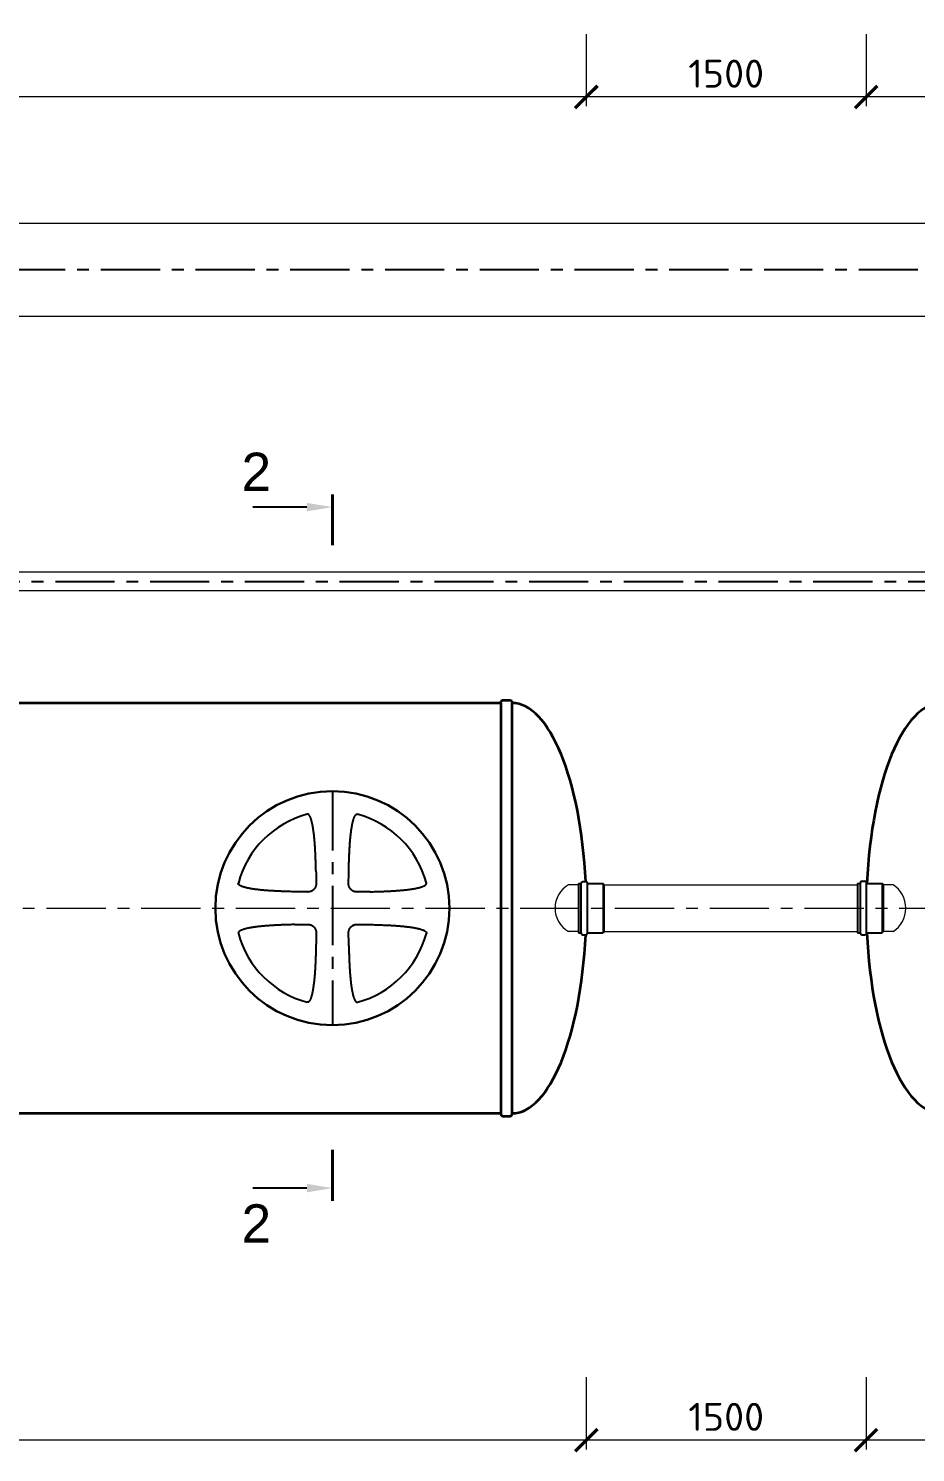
# Model space of a CAD drawing. Header units: millimetres. Extents: x 313506 to 417817, y -39276 to 9875.
# Drawn here: x 369276 to 374032, y -7297 to 340 of the extents above; entities that cross this region are included whole.
import ezdxf

# ---------------------------------------------------------------- set-up
doc = ezdxf.new("R2010")
doc.units = ezdxf.units.MM
doc.linetypes.add('осевая', pattern=[50.8, 31.75, -6.35, 6.35, -6.35])
doc.layers.add('Mitat', color=1, linetype='Continuous')
doc.layers.add('Системный слой', color=7, linetype='Continuous')
doc.styles.add('ARTEM Arial', font='simplex.shx')
doc.dimstyles.new('ARTEM', dxfattribs={"dimtxt": 70, "dimasz": 50, "dimexe": 35, "dimexo": 15, "dimgap": 10, "dimtad": 1, "dimdec": 0, "dimtxsty": 'ARTEM Arial', "dimcen": 2.5, "dimclrd": 7, "dimclre": 7, "dimclrt": 7, "dimadec": 0, "dimazin": 0, "dimtfac": 1, "dimtdec": 0, "dimtmove": 0, "dimatfit": 3, "dimfxl": 1, "dimlwd": 15, "dimlwe": 15, "dimarcsym": 0})

# ---------------------------------------------------------------- blocks, each defined once
blk = doc.blocks.new('_ArchTick')
at = {"color": 0, "linetype": 'ByBlock', "const_width": 0.15}
blk.add_lwpolyline([(-0.5, -0.5), (0.5, 0.5)], dxfattribs=at)
blk = doc.blocks.new('*D361')
at = {"color": 7, "lineweight": 15, "transparency": 16777216}
for p, q in [((360766.7, 307.6), (360766.7, -77.5)), ((372267, 294.8), (372267, -77.5)), ((372267, -27.5), (360766.7, -27.5))]:
    blk.add_line(p, q, dxfattribs=at)
at = {"layer": 'Defpoints', "color": 0, "lineweight": 20, "transparency": 16777216}
for p in [(360766.7, 322.6), (372267, 309.8), (360766.7, -27.5)]:
    blk.add_point(p, dxfattribs=at)
at = {"color": 7, "lineweight": 15, "transparency": 16777216, "xscale": 120, "yscale": 120, "zscale": 120, "rotation": 180}
blk.add_blockref('_ArchTick', (360766.7, -27.5), dxfattribs=at)
at = {"color": 7, "lineweight": 15, "transparency": 16777216, "xscale": 120, "yscale": 120, "zscale": 120}
blk.add_blockref('_ArchTick', (372267, -27.5), dxfattribs=at)
at = {"color": 7, "lineweight": 20, "transparency": 16777216, "insert": (366516.8, 97.5), "char_height": 150, "attachment_point": 5, "style": 'ARTEM Arial'}
blk.add_mtext('11500', dxfattribs=at)
blk = doc.blocks.new('*D362')
at = {"color": 7, "lineweight": 15, "transparency": 16777216}
for p, q in [((373767, 309.8), (373767, -77.5)), ((386267, 324.8), (386267, -77.5)), ((386267, -27.5), (373767, -27.5))]:
    blk.add_line(p, q, dxfattribs=at)
at = {"layer": 'Defpoints', "color": 0, "lineweight": 20, "transparency": 16777216}
for p in [(373767, 324.8), (386267, 339.8), (373767, -27.5)]:
    blk.add_point(p, dxfattribs=at)
at = {"color": 7, "lineweight": 15, "transparency": 16777216, "xscale": 120, "yscale": 120, "zscale": 120, "rotation": 180}
blk.add_blockref('_ArchTick', (373767, -27.5), dxfattribs=at)
at = {"color": 7, "lineweight": 15, "transparency": 16777216, "xscale": 120, "yscale": 120, "zscale": 120}
blk.add_blockref('_ArchTick', (386267, -27.5), dxfattribs=at)
at = {"color": 7, "lineweight": 20, "transparency": 16777216, "insert": (380017, 97.5), "char_height": 150, "attachment_point": 5, "style": 'ARTEM Arial'}
blk.add_mtext('12500', dxfattribs=at)
blk = doc.blocks.new('*D363')
at = {"color": 7, "lineweight": 15, "transparency": 16777216}
for p, q in [((372267, 309.8), (372267, -77.5)), ((373767, 309.8), (373767, -77.5)), ((373767, -27.5), (372267, -27.5))]:
    blk.add_line(p, q, dxfattribs=at)
at = {"layer": 'Defpoints', "color": 0, "lineweight": 20, "transparency": 16777216}
for p in [(372267, 324.8), (373767, 324.8), (372267, -27.5)]:
    blk.add_point(p, dxfattribs=at)
at = {"color": 7, "lineweight": 15, "transparency": 16777216, "xscale": 120, "yscale": 120, "zscale": 120, "rotation": 180}
blk.add_blockref('_ArchTick', (372267, -27.5), dxfattribs=at)
at = {"color": 7, "lineweight": 15, "transparency": 16777216, "xscale": 120, "yscale": 120, "zscale": 120}
blk.add_blockref('_ArchTick', (373767, -27.5), dxfattribs=at)
at = {"color": 7, "lineweight": 20, "transparency": 16777216, "insert": (373017, 97.5), "char_height": 150, "attachment_point": 5, "style": 'ARTEM Arial'}
blk.add_mtext('1500', dxfattribs=at)
blk = doc.blocks.new('*D366')
at = {"color": 7, "lineweight": 15, "transparency": 16777216}
for p, q in [((372267, -6893), (372267, -7280.3)), ((373767, -6893), (373767, -7280.3)), ((373767, -7230.3), (372267, -7230.3))]:
    blk.add_line(p, q, dxfattribs=at)
at = {"layer": 'Defpoints', "color": 0, "lineweight": 20, "transparency": 16777216}
for p in [(372267, -6878), (373767, -6878), (372267, -7230.3)]:
    blk.add_point(p, dxfattribs=at)
at = {"color": 7, "lineweight": 15, "transparency": 16777216, "xscale": 120, "yscale": 120, "zscale": 120, "rotation": 180}
blk.add_blockref('_ArchTick', (372267, -7230.3), dxfattribs=at)
at = {"color": 7, "lineweight": 15, "transparency": 16777216, "xscale": 120, "yscale": 120, "zscale": 120}
blk.add_blockref('_ArchTick', (373767, -7230.3), dxfattribs=at)
at = {"color": 7, "lineweight": 20, "transparency": 16777216, "insert": (373017, -7105.3), "char_height": 150, "attachment_point": 5, "style": 'ARTEM Arial'}
blk.add_mtext('1500', dxfattribs=at)
blk = doc.blocks.new('*D368')
at = {"color": 7, "lineweight": 15, "transparency": 16777216}
for p, q in [((360767, -6893), (360767, -7280.3)), ((372267, -6893), (372267, -7280.3)), ((372267, -7230.3), (360767, -7230.3))]:
    blk.add_line(p, q, dxfattribs=at)
at = {"layer": 'Defpoints', "color": 0, "lineweight": 20, "transparency": 16777216}
for p in [(360767, -6878), (372267, -6878), (360767, -7230.3)]:
    blk.add_point(p, dxfattribs=at)
at = {"color": 7, "lineweight": 15, "transparency": 16777216, "xscale": 120, "yscale": 120, "zscale": 120, "rotation": 180}
blk.add_blockref('_ArchTick', (360767, -7230.3), dxfattribs=at)
at = {"color": 7, "lineweight": 15, "transparency": 16777216, "xscale": 120, "yscale": 120, "zscale": 120}
blk.add_blockref('_ArchTick', (372267, -7230.3), dxfattribs=at)
at = {"color": 7, "lineweight": 20, "transparency": 16777216, "insert": (366517, -7105.3), "char_height": 150, "attachment_point": 5, "style": 'ARTEM Arial'}
blk.add_mtext('11500', dxfattribs=at)
blk = doc.blocks.new('*D369')
at = {"color": 7, "lineweight": 15, "transparency": 16777216}
for p, q in [((373767, -6893), (373767, -7280.3)), ((386267, -6908), (386267, -7280.3)), ((386267, -7230.3), (373767, -7230.3))]:
    blk.add_line(p, q, dxfattribs=at)
at = {"layer": 'Defpoints', "color": 0, "lineweight": 20, "transparency": 16777216}
for p in [(373767, -6878), (386267, -6893), (373767, -7230.3)]:
    blk.add_point(p, dxfattribs=at)
at = {"color": 7, "lineweight": 15, "transparency": 16777216, "xscale": 120, "yscale": 120, "zscale": 120, "rotation": 180}
blk.add_blockref('_ArchTick', (373767, -7230.3), dxfattribs=at)
at = {"color": 7, "lineweight": 15, "transparency": 16777216, "xscale": 120, "yscale": 120, "zscale": 120}
blk.add_blockref('_ArchTick', (386267, -7230.3), dxfattribs=at)
at = {"color": 7, "lineweight": 20, "transparency": 16777216, "insert": (380017, -7105.3), "char_height": 150, "attachment_point": 5, "style": 'ARTEM Arial'}
blk.add_mtext('12500', dxfattribs=at)
blk = doc.blocks.new('*D370')
at = {"color": 7, "lineweight": 15, "transparency": 16777216}
for p, q in [((372267, -6893), (372267, -7280.3)), ((373767, -6893), (373767, -7280.3)), ((373767, -7230.3), (372267, -7230.3))]:
    blk.add_line(p, q, dxfattribs=at)
at = {"layer": 'Defpoints', "color": 0, "lineweight": 20, "transparency": 16777216}
for p in [(372267, -6878), (373767, -6878), (372267, -7230.3)]:
    blk.add_point(p, dxfattribs=at)
at = {"color": 7, "lineweight": 15, "transparency": 16777216, "xscale": 120, "yscale": 120, "zscale": 120, "rotation": 180}
blk.add_blockref('_ArchTick', (372267, -7230.3), dxfattribs=at)
at = {"color": 7, "lineweight": 15, "transparency": 16777216, "xscale": 120, "yscale": 120, "zscale": 120}
blk.add_blockref('_ArchTick', (373767, -7230.3), dxfattribs=at)
at = {"color": 7, "lineweight": 20, "transparency": 16777216, "insert": (373017, -7105.3), "char_height": 150, "attachment_point": 5, "style": 'ARTEM Arial'}
blk.add_mtext('1500', dxfattribs=at)

msp = doc.modelspace()

# ---------------------------------------------------------------- linework, layer by layer
at = {"lineweight": 20}
for p, q in [((393020, -705.3), (358893.1, -705.3)), ((393021.1, -1205.3), (358893.1, -1205.3)), ((389090.8, -2576.6), (362308.1, -2576.5)), ((389090.8, -2676.5), (362308.1, -2676.5)), ((372224.8, -4252.7), (372171.6, -4252.7)), ((372361.3, -4252.7), (373721.6, -4252.7)), ((373721.6, -4244.9), (373721.6, -4502.6)), ((373911.4, -4252.6), (373858.1, -4252.6)), ((372224.8, -4502.7), (372171.6, -4502.7)), ((372361.3, -4502.7), (373721.6, -4502.7)), ((373911.4, -4502.6), (373858.1, -4502.6))]:
    msp.add_line(p, q, dxfattribs=at)
at = {"color": 1, "linetype": 'осевая', "lineweight": 25, "ltscale": 10}
for p, q in [((394873.2, -955.3), (357907.1, -955.3)), ((362308.1, -2626.5), (389090.8, -2626.6)), ((370905.4, -3750.3), (370905.4, -5005))]:
    msp.add_line(p, q, dxfattribs=at)
at = {"color": 1, "lineweight": 40}
for p, q in [((370905.4, -2158.6), (370905.4, -2431.6)), ((370905.4, -5946.9), (370905.4, -5673.9))]:
    msp.add_line(p, q, dxfattribs=at)
at = {"color": 7, "lineweight": 25}
for p, q in [((372224.8, -4245), (372224.8, -4510.4)), ((372224.8, -4245), (372239.8, -4245)), ((372239.8, -4512), (372239.8, -4243.4)), ((372248.5, -4234.7), (372263.8, -4234.7)), ((372272.5, -4512), (372272.5, -4243.4)), ((372272.5, -4245), (372356.8, -4245)), ((372361.3, -4252.7), (372356.8, -4245)), ((373721.6, -4244.9), (373721.6, -4510.3)), ((373721.6, -4244.9), (373736.6, -4244.9)), ((373736.6, -4511.9), (373736.6, -4240.6)), ((373745.3, -4231.9), (373760.6, -4231.9)), ((373769.3, -4511.9), (373769.3, -4240.6)), ((373769.3, -4244.9), (373853.2, -4244.9)), ((373858.1, -4252.6), (373853.2, -4244.9)), ((372361.3, -4502.7), (372356.8, -4510.4)), ((373858.1, -4502.6), (373853.6, -4510.3)), ((372224.8, -4510.4), (372239.8, -4510.4)), ((372248.5, -4520.7), (372263.8, -4520.7)), ((372272.5, -4510.4), (372356.8, -4510.4)), ((373721.6, -4510.3), (373736.6, -4510.3)), ((373745.3, -4520.6), (373760.6, -4520.6)), ((373769.3, -4510.3), (373853.6, -4510.3))]:
    msp.add_line(p, q, dxfattribs=at)
at = {"color": 1, "linetype": 'осевая', "lineweight": 15, "ltscale": 10}
msp.add_line((360736.6, -4377.7), (390929.4, -4377.6), dxfattribs=at)
at = {"color": 1, "linetype": 'ByBlock', "lineweight": -2}
for points in [[(370768.9, -2226.9), (370479.4, -2226.9)], [(370768.9, -5878.7), (370479.4, -5878.7)]]:
    msp.add_lwpolyline(points, dxfattribs=at)
at = {"lineweight": 35}
for points in [[(371808.8, -3277.7), (362177.4, -3277.7)], [(371808.8, -3277.7), (371808.8, -5477.7)], [(371868.8, -5477.7), (371868.8, -3277.7)], [(361228.8, -5477.7), (371808.8, -5477.7)]]:
    msp.add_lwpolyline(points, dxfattribs=at)
for points in [[(371808.8, -3277.7), (371808.8, -3272.7, -0.414214), (371818.8, -3262.7), (371858.8, -3262.7)], [(371858.8, -3262.7, -0.414214), (371868.8, -3272.7), (371868.8, -3277.7)], [(371808.8, -5477.7), (371808.8, -5482.7, 0.414214), (371818.8, -5492.7), (371858.8, -5492.7)], [(371858.8, -5492.7, 0.414214), (371868.8, -5482.7), (371868.8, -5477.7)]]:
    msp.add_lwpolyline(points, format="xyb", dxfattribs=at)
at = {"lineweight": 20}
for centre, radius, start, end in [((372243.8, -4377.7), 144.4, 120.01704, 239.98296), ((373831.1, -4377.6), 148.6, 302.70907, 57.29093)]:
    msp.add_arc(centre, radius, start, end, dxfattribs=at)
at = {"color": 7, "lineweight": 25}
for centre, start, end in [((372248.5, -4243.4), 90, 180), ((372263.8, -4243.4), 0, 90), ((373745.3, -4240.6), 90, 180), ((373760.6, -4240.6), 0, 90), ((372248.5, -4512), 180, 270), ((372263.8, -4512), 270, 0), ((373745.3, -4511.9), 180, 270), ((373760.6, -4511.9), 270, 0)]:
    msp.add_arc(centre, 8.7, start, end, dxfattribs=at)
at = {"lineweight": 35}
for centre, ratio, start_param, end_param in [((371868.8, -4377.7), 0.362015, 4.842725, 6.283185), ((374170.6, -4377.7), 0.365257, 0, 1.449845), ((371868.8, -4377.7), 0.362015, 3.141593, 4.581987), ((374170.6, -4377.7), 0.365257, 1.691716, 3.141593)]:
    msp.add_ellipse(centre, major_axis=(0, 1100), ratio=ratio, start_param=start_param, end_param=end_param, dxfattribs=at)
at = {"color": 1, "lineweight": 25}
for points in [[(370768.9, -2204.1), (370905.4, -2226.9), (370768.9, -2249.6)], [(370768.9, -5901.4), (370905.4, -5878.7), (370768.9, -5855.9)]]:
    msp.add_solid(points, dxfattribs=at)
at = {"layer": 'Mitat', "color": 7, "lineweight": 25}
for p, q in [((372356.8, -4245), (372356.8, -4510.4)), ((372361.3, -4252.7), (372361.3, -4502.7)), ((373853.2, -4244.9), (373853.6, -4510.3)), ((373858.1, -4252.6), (373858.1, -4502.6))]:
    msp.add_line(p, q, dxfattribs=at)
at = {"layer": 'Системный слой', "color": 7, "lineweight": 30}
msp.add_circle((370905.4, -4377.7), 627.4, dxfattribs=at)
at = {"layer": 'Системный слой', "color": 7, "lineweight": 25}
for start, end in [(104.99428, 165.00572), (14.99428, 75.00572), (194.99428, 255.00572), (284.99428, 345.00572)]:
    msp.add_arc((370905.4, -4377.7), 521.8, start, end, dxfattribs=at)
at = {"layer": 'Системный слой', "color": 7, "lineweight": 25, "extrusion": (0, 0, -1)}
for centre, major_axis, start_param, end_param in [((369729.5, -4377.7), (0, -3187), -1.634239, -1.612784), ((372081.3, -4377.7), (0, 3187), -1.528808, -1.507354), ((370905.4, -3201.8), (-3187, 0), -1.528808, -1.507354), ((370905.4, -3201.8), (-3187, 0), -1.634239, -1.612784), ((370905.4, -5553.5), (3187, 0), -1.634239, -1.612784), ((370905.4, -5553.5), (3187, 0), -1.528808, -1.507354), ((369729.5, -4377.7), (0, -3187), -1.528808, -1.507354), ((372081.3, -4377.7), (0, 3187), -1.634239, -1.612784)]:
    msp.add_ellipse(centre, major_axis=major_axis, ratio=0.34202, start_param=start_param, end_param=end_param, dxfattribs=at)
at = {"layer": 'Системный слой', "color": 7, "lineweight": 25}
for points, knots in [([(370817.4, -4175.6), (370817.3, -4170.2), (370817, -4159.3), (370816.6, -4142.7), (370816.1, -4128.6), (370815.7, -4117), (370815.4, -4108.1), (370815, -4097.9), (370814.5, -4086.6), (370813.9, -4074), (370813.2, -4062.4), (370812.6, -4051.6), (370812, -4041.9), (370811.3, -4032.2), (370810.6, -4022.5), (370809.8, -4012.9), (370808.9, -4003.4), (370808, -3994.1), (370807.1, -3985.1), (370806.1, -3976.3), (370805, -3967.7), (370803.9, -3959.4), (370802.7, -3951.4), (370801.4, -3943.7), (370800.2, -3936.5), (370798.9, -3929.6), (370797.6, -3923.4), (370796.2, -3917.5), (370794.9, -3912.2), (370793.6, -3907.4), (370792.3, -3902.9), (370791, -3898.9), (370789.7, -3895.3), (370788.5, -3892.2), (370787.3, -3889.5), (370786.3, -3887.1), (370785.3, -3885.2), (370784.4, -3883.5), (370783.5, -3882.1), (370782.7, -3880.8), (370781.9, -3879.7), (370781.2, -3878.8), (370780.6, -3878.1), (370780.1, -3877.5), (370779.6, -3877), (370779.2, -3876.5), (370778.7, -3876.1), (370778.3, -3875.8), (370778, -3875.5), (370777.6, -3875.2), (370777.3, -3875), (370777, -3874.8), (370776.6, -3874.6), (370776.1, -3874.3), (370775.6, -3874.1), (370775.2, -3873.9), (370774.6, -3873.7), (370773.9, -3873.5), (370773.1, -3873.3), (370772.3, -3873.3), (370771.5, -3873.4), (370770.9, -3873.5), (370770.5, -3873.6), (370770.4, -3873.6)], [0, 0, 0, 0, 3.294372, 6.658592, 10.121593, 11.902894, 13.727108, 15.565806, 18.089199, 20.650882, 23.250738, 25.227925, 27.214477, 29.207845, 31.198516, 33.161939, 35.100749, 36.992852, 38.86301, 40.668913, 42.43271, 44.134312, 45.815956, 47.40632, 48.925529, 50.321905, 51.666806, 52.875385, 53.998684, 55.003566, 55.973887, 56.834853, 57.620252, 58.285215, 58.906539, 59.421027, 59.873097, 60.246259, 60.602155, 60.908041, 61.180307, 61.401463, 61.604048, 61.767517, 61.910185, 62.028901, 62.14479, 62.250718, 62.349589, 62.437156, 62.520317, 62.600986, 62.683377, 62.794474, 62.904935, 63.013803, 63.122506, 63.271682, 63.45784, 63.633238, 63.754366, 63.934896, 64, 64, 64, 64]), ([(370993.4, -4175.6), (370993.5, -4170.2), (370993.8, -4159.3), (370994.2, -4142.6), (370994.7, -4128.5), (370995.1, -4116.9), (370995.4, -4107.9), (370995.8, -4098.8), (370996.2, -4089.6), (370996.6, -4080.1), (370997.1, -4070.6), (370997.6, -4060.9), (370998.2, -4051.2), (370998.9, -4041.5), (370999.5, -4031.7), (371000.3, -4021.9), (371001.1, -4012.3), (371001.9, -4002.8), (371002.8, -3993.6), (371003.8, -3984.5), (371004.8, -3975.7), (371005.9, -3967.1), (371007, -3958.8), (371008.2, -3950.8), (371009.5, -3943.1), (371010.7, -3935.9), (371012, -3929.1), (371013.4, -3922.8), (371014.7, -3917), (371016, -3911.7), (371017.3, -3906.9), (371018.6, -3902.5), (371020, -3898.5), (371021.2, -3895), (371022.4, -3891.9), (371023.6, -3889.2), (371024.6, -3886.9), (371025.6, -3885), (371026.5, -3883.4), (371027.3, -3882), (371028.2, -3880.7), (371028.9, -3879.7), (371029.6, -3878.8), (371030.2, -3878.1), (371030.7, -3877.5), (371031.2, -3877), (371031.6, -3876.5), (371032.1, -3876.1), (371032.4, -3875.8), (371032.8, -3875.5), (371033.2, -3875.2), (371033.5, -3875), (371033.8, -3874.8), (371034.2, -3874.6), (371034.7, -3874.3), (371035.1, -3874.1), (371035.6, -3873.9), (371036.2, -3873.7), (371036.9, -3873.5), (371037.7, -3873.3), (371038.5, -3873.3), (371039.3, -3873.4), (371039.9, -3873.5), (371040.3, -3873.6), (371040.4, -3873.6)], [0, 0, 0, 0, 3.346522, 6.766848, 10.291529, 12.10647, 13.966728, 15.842272, 17.760329, 19.705723, 21.690551, 23.687495, 25.705597, 27.732688, 29.765616, 31.795276, 33.795524, 35.769581, 37.694349, 39.596139, 41.431301, 43.222957, 44.950628, 46.657893, 48.27186, 49.813093, 51.228677, 52.591625, 53.814671, 54.950111, 55.963708, 56.941681, 57.807329, 58.595452, 59.260387, 59.880783, 60.393124, 60.842571, 61.213062, 61.566815, 61.871519, 62.143339, 62.364996, 62.568381, 62.733225, 62.877534, 62.998106, 63.115804, 63.223386, 63.323799, 63.412733, 63.497193, 63.579124, 63.662803, 63.775637, 63.887825, 63.998395, 64.108796, 64.260302, 64.449369, 64.627508, 64.750528, 64.933879, 65, 65, 65, 65]), ([(370703.3, -4289.6), (370698.2, -4289.5), (370687.8, -4289.3), (370674.8, -4288.9), (370662.5, -4288.6), (370649.3, -4288.1), (370632.1, -4287.5), (370613.9, -4286.7), (370598, -4285.9), (370585.2, -4285.2), (370574.6, -4284.6), (370564.6, -4283.9), (370554.9, -4283.2), (370545.3, -4282.4), (370535.9, -4281.6), (370526.6, -4280.7), (370517.4, -4279.8), (370508.5, -4278.8), (370499.8, -4277.8), (370491.3, -4276.7), (370483.1, -4275.5), (370475.2, -4274.3), (370467.7, -4273.1), (370460.7, -4271.8), (370454.2, -4270.5), (370448.1, -4269.1), (370442.6, -4267.8), (370437.4, -4266.5), (370432.7, -4265.2), (370428.4, -4263.8), (370424.7, -4262.6), (370421.3, -4261.3), (370418.4, -4260.1), (370415.9, -4259), (370413.8, -4258), (370412, -4257), (370410.4, -4256.1), (370409, -4255.3), (370407.9, -4254.5), (370406.9, -4253.8), (370406.1, -4253.1), (370405.4, -4252.6), (370404.9, -4252.1), (370404.4, -4251.6), (370404, -4251.2), (370403.7, -4250.8), (370403.3, -4250.4), (370403.1, -4250), (370402.8, -4249.6), (370402.6, -4249.3), (370402.3, -4248.9), (370402.1, -4248.4), (370401.8, -4247.9), (370401.6, -4247.4), (370401.4, -4246.8), (370401.2, -4246.1), (370401.1, -4245.3), (370401.1, -4244.5), (370401.1, -4243.8), (370401.2, -4243.2), (370401.3, -4242.8), (370401.3, -4242.6)], [0, 0, 0, 0, 3.02765, 6.130095, 7.711356, 10.295721, 13.929306, 17.852185, 21.075848, 23.356556, 25.454567, 27.369743, 29.28457, 31.181263, 33.060102, 34.903414, 36.729231, 38.501691, 40.238572, 41.921872, 43.587415, 45.168284, 46.682445, 48.08064, 49.429669, 50.648002, 51.78422, 52.805921, 53.793743, 54.673452, 55.478237, 56.163293, 56.80467, 57.338103, 57.808296, 58.197357, 58.567882, 58.885925, 59.167818, 59.395948, 59.604956, 59.772794, 59.91893, 60.040332, 60.158922, 60.267663, 60.369344, 60.459616, 60.545402, 60.628157, 60.712316, 60.824376, 60.935003, 61.043224, 61.149462, 61.294441, 61.474783, 61.6447, 61.762042, 61.936931, 62, 62, 62, 62]), ([(370818.6, -4243.9), (370818.6, -4244.7), (370818.6, -4246.4), (370818.5, -4248.9), (370818.2, -4251.4), (370817.8, -4253.9), (370817.3, -4256.4), (370816.6, -4258.8), (370815.8, -4261.2), (370814.9, -4263.6), (370813.9, -4265.9), (370812.8, -4268), (370811.5, -4270.1), (370810.2, -4272.1), (370808.8, -4273.9), (370807.4, -4275.7), (370805.9, -4277.3), (370804.4, -4278.8), (370802.9, -4280.1), (370801.2, -4281.4), (370799.6, -4282.7), (370797.8, -4283.8), (370796.2, -4284.8), (370794.4, -4285.8), (370792.2, -4286.8), (370789.7, -4287.8), (370787.1, -4288.7), (370785, -4289.3), (370782.7, -4289.9), (370780.1, -4290.3), (370777.1, -4290.7), (370774.3, -4290.9), (370772.5, -4290.9), (370771.6, -4290.9)], [0, 0, 0, 0, 1.160827, 2.293622, 3.43563, 4.588756, 5.746246, 6.905348, 8.060469, 9.206891, 10.341224, 11.457239, 12.554235, 13.633163, 14.697615, 15.730559, 16.730575, 17.684561, 18.604883, 19.490061, 20.578623, 21.459916, 22.381037, 23.113319, 24.320591, 25.627437, 26.832376, 28.012841, 28.720001, 30.061886, 31.592299, 32.799071, 34, 34, 34, 34]), ([(371039.2, -4290.9), (371038.3, -4290.9), (371036.7, -4290.9), (371034.1, -4290.7), (371031.7, -4290.5), (371029.2, -4290.1), (371026.7, -4289.5), (371024.2, -4288.9), (371021.8, -4288.1), (371019.5, -4287.2), (371017.2, -4286.2), (371015, -4285), (371013, -4283.8), (371011, -4282.5), (371009.1, -4281.1), (371007.4, -4279.6), (371005.8, -4278.2), (371004.3, -4276.7), (371003, -4275.2), (371001.6, -4273.5), (371000.4, -4271.8), (370999.2, -4270.1), (370998.3, -4268.5), (370997.3, -4266.6), (370996.3, -4264.5), (370995.2, -4262), (370994.4, -4259.4), (370993.7, -4257.2), (370993.2, -4254.9), (370992.7, -4252.4), (370992.4, -4249.4), (370992.2, -4246.5), (370992.2, -4244.8), (370992.2, -4243.9)], [0, 0, 0, 0, 1.160827, 2.293622, 3.43563, 4.588756, 5.746246, 6.905348, 8.060469, 9.206891, 10.341224, 11.457239, 12.554235, 13.633163, 14.697615, 15.730559, 16.730575, 17.684561, 18.604883, 19.490061, 20.578623, 21.459916, 22.381037, 23.113319, 24.320591, 25.627437, 26.832376, 28.012841, 28.720001, 30.061886, 31.592299, 32.799071, 34, 34, 34, 34]), ([(371107.5, -4289.6), (371112.7, -4289.5), (371123.3, -4289.3), (371136.7, -4288.9), (371149.2, -4288.5), (371162.7, -4288.1), (371180.2, -4287.5), (371198.7, -4286.6), (371214.8, -4285.8), (371227.8, -4285.1), (371238.5, -4284.4), (371248.6, -4283.7), (371258.3, -4283), (371267.9, -4282.2), (371277.4, -4281.4), (371286.7, -4280.5), (371295.8, -4279.6), (371304.7, -4278.6), (371313.4, -4277.5), (371321.8, -4276.4), (371329.9, -4275.2), (371337.8, -4274), (371345.2, -4272.7), (371352.1, -4271.4), (371358.5, -4270.1), (371364.5, -4268.7), (371369.9, -4267.4), (371374.9, -4266.1), (371379.5, -4264.7), (371383.7, -4263.4), (371387.3, -4262.1), (371390.6, -4260.9), (371393.3, -4259.7), (371395.7, -4258.6), (371397.7, -4257.6), (371399.4, -4256.7), (371400.9, -4255.8), (371402.2, -4255), (371403.3, -4254.2), (371404.2, -4253.5), (371405, -4252.9), (371405.6, -4252.3), (371406.1, -4251.9), (371406.5, -4251.4), (371406.9, -4251), (371407.3, -4250.6), (371407.5, -4250.2), (371407.8, -4249.9), (371408.1, -4249.6), (371408.3, -4249.2), (371408.5, -4248.8), (371408.8, -4248.4), (371409, -4247.9), (371409.2, -4247.4), (371409.4, -4246.8), (371409.6, -4246.1), (371409.7, -4245.3), (371409.7, -4244.5), (371409.7, -4243.8), (371409.6, -4243.2), (371409.5, -4242.8), (371409.5, -4242.6)], [0, 0, 0, 0, 3.098261, 6.270257, 7.885874, 10.522158, 14.222088, 18.211189, 21.48322, 23.791405, 25.91056, 27.83924, 29.766287, 31.670808, 33.554374, 35.397495, 37.221269, 38.987539, 40.715871, 42.387727, 44.041242, 45.608249, 47.107289, 48.488328, 49.8195, 51.017864, 52.132795, 53.131323, 54.095468, 54.950922, 55.731334, 56.392139, 57.009565, 57.520478, 57.969136, 58.338887, 58.691133, 58.993238, 59.261551, 59.478662, 59.677208, 59.836711, 59.975492, 60.090496, 60.202763, 60.305383, 60.401166, 60.485997, 60.56656, 60.644707, 60.724522, 60.832147, 60.939155, 61.044621, 61.149928, 61.294442, 61.474783, 61.6447, 61.762042, 61.936931, 62, 62, 62, 62]), ([(370703.3, -4465.7), (370698.2, -4465.8), (370687.8, -4466), (370674.8, -4466.4), (370662.5, -4466.7), (370649.3, -4467.2), (370632.1, -4467.8), (370613.9, -4468.6), (370598, -4469.4), (370585.2, -4470.1), (370574.6, -4470.8), (370564.6, -4471.4), (370554.9, -4472.1), (370545.3, -4472.9), (370535.9, -4473.7), (370526.6, -4474.6), (370517.4, -4475.5), (370508.5, -4476.5), (370499.8, -4477.5), (370491.3, -4478.6), (370483.1, -4479.8), (370475.2, -4481), (370467.7, -4482.3), (370460.7, -4483.5), (370454.2, -4484.8), (370448.1, -4486.2), (370442.6, -4487.5), (370437.4, -4488.8), (370432.7, -4490.1), (370428.4, -4491.5), (370424.7, -4492.8), (370421.3, -4494), (370418.4, -4495.2), (370415.9, -4496.3), (370413.8, -4497.3), (370412, -4498.3), (370410.4, -4499.2), (370409, -4500.1), (370407.9, -4500.8), (370406.9, -4501.6), (370406.1, -4502.2), (370405.4, -4502.8), (370404.9, -4503.3), (370404.4, -4503.7), (370404, -4504.1), (370403.7, -4504.6), (370403.3, -4505), (370403.1, -4505.3), (370402.8, -4505.7), (370402.6, -4506), (370402.3, -4506.4), (370402.1, -4506.9), (370401.8, -4507.4), (370401.6, -4507.9), (370401.4, -4508.5), (370401.2, -4509.2), (370401.1, -4510), (370401.1, -4510.8), (370401.1, -4511.6), (370401.2, -4512.2), (370401.3, -4512.6), (370401.3, -4512.7)], [0, 0, 0, 0, 3.02765, 6.130095, 7.711356, 10.295721, 13.929306, 17.852185, 21.075848, 23.356556, 25.454567, 27.369743, 29.28457, 31.181263, 33.060102, 34.903414, 36.729231, 38.501691, 40.238572, 41.921872, 43.587415, 45.168284, 46.682445, 48.08064, 49.429669, 50.648002, 51.78422, 52.805921, 53.793743, 54.673452, 55.478237, 56.163293, 56.80467, 57.338103, 57.808296, 58.197357, 58.567882, 58.885925, 59.167818, 59.395948, 59.604956, 59.772794, 59.91893, 60.040332, 60.158922, 60.267663, 60.369344, 60.459616, 60.545402, 60.628157, 60.712316, 60.824376, 60.935003, 61.043224, 61.149462, 61.294441, 61.474783, 61.6447, 61.762042, 61.936931, 62, 62, 62, 62]), ([(370771.6, -4464.5), (370772.5, -4464.4), (370774.1, -4464.5), (370776.7, -4464.6), (370779.1, -4464.9), (370781.6, -4465.3), (370784.1, -4465.8), (370786.6, -4466.4), (370789, -4467.2), (370791.3, -4468.1), (370793.6, -4469.2), (370795.8, -4470.3), (370797.8, -4471.5), (370799.8, -4472.8), (370801.7, -4474.2), (370803.4, -4475.6), (370804.9, -4477.1), (370806.6, -4478.7), (370808, -4480.4), (370809.4, -4482.2), (370810.8, -4484), (370812.2, -4486.2), (370813.3, -4488.3), (370814.3, -4490.3), (370815.2, -4492.5), (370816, -4494.5), (370816.7, -4496.8), (370817.2, -4498.8), (370817.7, -4501), (370818.1, -4503.1), (370818.4, -4505.7), (370818.6, -4508.6), (370818.6, -4510.5), (370818.6, -4511.4)], [0, 0, 0, 0, 1.160825, 2.293619, 3.435628, 4.588757, 5.746252, 6.905358, 8.060478, 9.206889, 10.341203, 11.457205, 12.554205, 13.633169, 14.695741, 15.717068, 16.69175, 17.601108, 18.876909, 19.676175, 20.71619, 22.027068, 23.211446, 23.982012, 25.113816, 26.386625, 26.915982, 28.452958, 29.235773, 30.022226, 31.353686, 32.71083, 34, 34, 34, 34]), ([(370992.2, -4511.4), (370992.2, -4510.6), (370992.2, -4508.9), (370992.3, -4506.4), (370992.6, -4503.9), (370993, -4501.4), (370993.5, -4498.9), (370994.2, -4496.5), (370995, -4494.1), (370995.9, -4491.7), (370996.9, -4489.5), (370998, -4487.3), (370999.3, -4485.2), (371000.6, -4483.2), (371002, -4481.4), (371003.4, -4479.6), (371004.9, -4478), (371006.4, -4476.6), (371007.9, -4475.2), (371009.6, -4473.9), (371011.2, -4472.7), (371013, -4471.5), (371014.6, -4470.5), (371016.4, -4469.5), (371018.6, -4468.5), (371021.1, -4467.5), (371023.7, -4466.6), (371025.8, -4466), (371028.1, -4465.5), (371030.7, -4465), (371033.7, -4464.6), (371036.5, -4464.5), (371038.3, -4464.4), (371039.2, -4464.5)], [0, 0, 0, 0, 1.160827, 2.293622, 3.43563, 4.588756, 5.746246, 6.905348, 8.060469, 9.206891, 10.341224, 11.457239, 12.554235, 13.633163, 14.697615, 15.730559, 16.730575, 17.684561, 18.604883, 19.490061, 20.578623, 21.459916, 22.381037, 23.113319, 24.320591, 25.627437, 26.832376, 28.012841, 28.720001, 30.061886, 31.592299, 32.799071, 34, 34, 34, 34]), ([(371107.5, -4465.7), (371112.7, -4465.8), (371123.3, -4466), (371136.7, -4466.4), (371149.2, -4466.8), (371162.7, -4467.2), (371180.2, -4467.9), (371198.7, -4468.7), (371214.8, -4469.5), (371227.8, -4470.2), (371238.5, -4470.9), (371248.6, -4471.6), (371258.3, -4472.3), (371267.9, -4473.1), (371277.4, -4473.9), (371286.7, -4474.8), (371295.8, -4475.8), (371304.7, -4476.8), (371313.4, -4477.8), (371321.8, -4478.9), (371329.9, -4480.1), (371337.8, -4481.4), (371345.2, -4482.6), (371352.1, -4483.9), (371358.5, -4485.3), (371364.5, -4486.6), (371369.9, -4487.9), (371374.9, -4489.2), (371379.5, -4490.6), (371383.7, -4491.9), (371387.3, -4493.2), (371390.6, -4494.4), (371393.3, -4495.6), (371395.7, -4496.7), (371397.7, -4497.7), (371399.4, -4498.6), (371400.9, -4499.5), (371402.2, -4500.4), (371403.3, -4501.1), (371404.2, -4501.8), (371405, -4502.4), (371405.6, -4503), (371406.1, -4503.5), (371406.5, -4503.9), (371406.9, -4504.3), (371407.3, -4504.7), (371407.5, -4505.1), (371407.8, -4505.4), (371408.1, -4505.8), (371408.3, -4506.1), (371408.5, -4506.5), (371408.8, -4506.9), (371409, -4507.4), (371409.2, -4507.9), (371409.4, -4508.5), (371409.6, -4509.2), (371409.7, -4510), (371409.7, -4510.8), (371409.7, -4511.6), (371409.6, -4512.2), (371409.5, -4512.6), (371409.5, -4512.7)], [0, 0, 0, 0, 3.098261, 6.270257, 7.885874, 10.522158, 14.222088, 18.211189, 21.48322, 23.791405, 25.91056, 27.83924, 29.766287, 31.670808, 33.554374, 35.397495, 37.221271, 38.987539, 40.715869, 42.387727, 44.041242, 45.608249, 47.107289, 48.488328, 49.8195, 51.017864, 52.132795, 53.131323, 54.095468, 54.950922, 55.731334, 56.392139, 57.009565, 57.520478, 57.969136, 58.338887, 58.691133, 58.993238, 59.261551, 59.478662, 59.677208, 59.836711, 59.975492, 60.090496, 60.202763, 60.305383, 60.401166, 60.485997, 60.56656, 60.644707, 60.724522, 60.832147, 60.939155, 61.044621, 61.149928, 61.294442, 61.474783, 61.6447, 61.762042, 61.936931, 62, 62, 62, 62]), ([(370817.4, -4579.7), (370817.3, -4585.2), (370817, -4596.3), (370816.6, -4610.2), (370816.3, -4621.8), (370816, -4631.5), (370815.5, -4643.8), (370814.9, -4658.4), (370814.2, -4674.9), (370813.4, -4689.9), (370812.6, -4702.9), (370812, -4713.6), (370811.2, -4723.7), (370810.5, -4733.3), (370809.7, -4742.8), (370808.9, -4752.2), (370808, -4761.4), (370807, -4770.4), (370806, -4779.2), (370805, -4787.7), (370803.9, -4795.9), (370802.7, -4803.9), (370801.5, -4811.5), (370800.2, -4818.7), (370798.9, -4825.5), (370797.6, -4831.8), (370796.3, -4837.6), (370795, -4842.8), (370793.7, -4847.7), (370792.4, -4852.1), (370791, -4856.2), (370789.8, -4859.8), (370788.6, -4863), (370787.4, -4865.7), (370786.3, -4868.1), (370785.3, -4870), (370784.4, -4871.7), (370783.5, -4873.2), (370782.7, -4874.5), (370781.9, -4875.6), (370781.2, -4876.5), (370780.6, -4877.2), (370780.1, -4877.9), (370779.6, -4878.4), (370779.2, -4878.8), (370778.7, -4879.2), (370778.3, -4879.5), (370778, -4879.8), (370777.6, -4880.1), (370777.3, -4880.3), (370777, -4880.5), (370776.6, -4880.8), (370776.1, -4881), (370775.6, -4881.3), (370775.2, -4881.5), (370774.6, -4881.7), (370773.9, -4881.8), (370773.1, -4882), (370772.3, -4882), (370771.5, -4882), (370770.9, -4881.9), (370770.5, -4881.8), (370770.4, -4881.7)], [0, 0, 0, 0, 3.289426, 6.641073, 8.341944, 10.288254, 12.467464, 15.73036, 19.040043, 22.396272, 24.748618, 26.9013, 28.85179, 30.799553, 32.720392, 34.61697, 36.467565, 38.296603, 40.062486, 41.787015, 43.450467, 45.094385, 46.649301, 48.134932, 49.501134, 50.817333, 52.001692, 53.103719, 54.091658, 55.04643, 55.895777, 56.672128, 57.331893, 57.949266, 58.462051, 58.913492, 59.286861, 59.642661, 59.947993, 60.219335, 60.439132, 60.640228, 60.80198, 60.942837, 61.059698, 61.173776, 61.278051, 61.375378, 61.461577, 61.543439, 61.622848, 61.70395, 61.81331, 61.922045, 62.029212, 62.136217, 62.283062, 62.466311, 62.638969, 62.758204, 62.935914, 63, 63, 63, 63]), ([(370993.4, -4579.7), (370993.5, -4585.1), (370993.8, -4595.9), (370994.2, -4609.6), (370994.5, -4621), (370994.8, -4630.6), (370995.2, -4642.7), (370995.8, -4657.2), (370996.5, -4673.6), (370997.3, -4688.5), (370998.1, -4701.6), (370998.8, -4712.3), (370999.5, -4722.3), (371000.2, -4732), (371001, -4741.6), (371001.8, -4751), (371002.7, -4760.3), (371003.6, -4769.3), (371004.6, -4778.2), (371005.7, -4786.7), (371006.8, -4795.1), (371008, -4803.1), (371009.2, -4810.9), (371010.5, -4818.2), (371011.8, -4825), (371013.1, -4831.4), (371014.4, -4837.3), (371015.8, -4842.6), (371017.1, -4847.5), (371018.4, -4852), (371019.7, -4856.1), (371021, -4859.8), (371022.2, -4862.9), (371023.4, -4865.7), (371024.5, -4868.1), (371025.5, -4870), (371026.4, -4871.7), (371027.3, -4873.2), (371028.1, -4874.5), (371028.9, -4875.6), (371029.6, -4876.5), (371030.2, -4877.2), (371030.7, -4877.9), (371031.2, -4878.4), (371031.6, -4878.8), (371032.1, -4879.2), (371032.4, -4879.5), (371032.8, -4879.8), (371033.2, -4880.1), (371033.5, -4880.3), (371033.8, -4880.5), (371034.2, -4880.8), (371034.7, -4881), (371035.1, -4881.3), (371035.6, -4881.5), (371036.2, -4881.7), (371036.9, -4881.8), (371037.7, -4882), (371038.5, -4882), (371039.3, -4882), (371039.9, -4881.9), (371040.3, -4881.8), (371040.4, -4881.7)], [0, 0, 0, 0, 3.218923, 6.506826, 8.178508, 10.098303, 12.252324, 15.489576, 18.77979, 22.122744, 24.473336, 26.627827, 28.584132, 30.538174, 32.467068, 34.373014, 36.235157, 38.076608, 39.857077, 41.597492, 43.27857, 44.940532, 46.513958, 48.018144, 49.402538, 50.736545, 51.936949, 53.053667, 54.053979, 55.020167, 55.878253, 56.661609, 57.325775, 57.946675, 58.461223, 58.913538, 59.286894, 59.642684, 59.948009, 60.219346, 60.43914, 60.640233, 60.801982, 60.942838, 61.059698, 61.173776, 61.278051, 61.375378, 61.461577, 61.543439, 61.622847, 61.70395, 61.81331, 61.922045, 62.029212, 62.136217, 62.283062, 62.466311, 62.638969, 62.758204, 62.935914, 63, 63, 63, 63])]:
    msp.add_open_spline(points, degree=3, knots=knots, dxfattribs=at)

# ---------------------------------------------------------------- texts
at = {"color": 1, "lineweight": 25, "char_height": 204.75}
for insert, attachment_point in [((370577.2, -1935), 3), ((370577.2, -6170.5), 9)]:
    msp.add_mtext('{\\fArial|b0|i0|c204|p34;2}', dxfattribs=dict(at, insert=insert, attachment_point=attachment_point))

# ---------------------------------------------------------------- dimensions: what is measured, and where the dimension line sits
at = {"lineweight": 20}
for base, p1, p2, picture, middle in [((360766.7, -27.5), (372267, 309.8), (360766.7, 322.6), '*D361', (366516.8, 97.5)), ((372267, -27.5), (373767, 324.8), (372267, 324.8), '*D363', (373017, 97.5)), ((373767, -27.5), (386267, 339.8), (373767, 324.8), '*D362', (380017, 97.5)), ((360767, -7230.3), (372267, -6878), (360767, -6878), '*D368', (366517, -7105.3)), ((372267, -7230.3), (373767, -6878), (372267, -6878), '*D366', (373017, -7105.3)), ((372267, -7230.3), (373767, -6878), (372267, -6878), '*D370', (373017, -7105.3)), ((373767, -7230.3), (386267, -6893), (373767, -6878), '*D369', (380017, -7105.3))]:
    dim = msp.add_linear_dim(base=base, p1=p1, p2=p2, angle=180, dimstyle='ARTEM', override={"dimtxt": 150, "dimasz": 120, "dimexe": 50, "dimgap": 50, "dimblk1": 'ArchTick', "dimblk2": 'ArchTick', "dimsah": 1}, dxfattribs=at)
    dim.commit()
    dim.dimension.update_dxf_attribs({"geometry": picture, "text_midpoint": middle})

doc.saveas('drawing.dxf')
